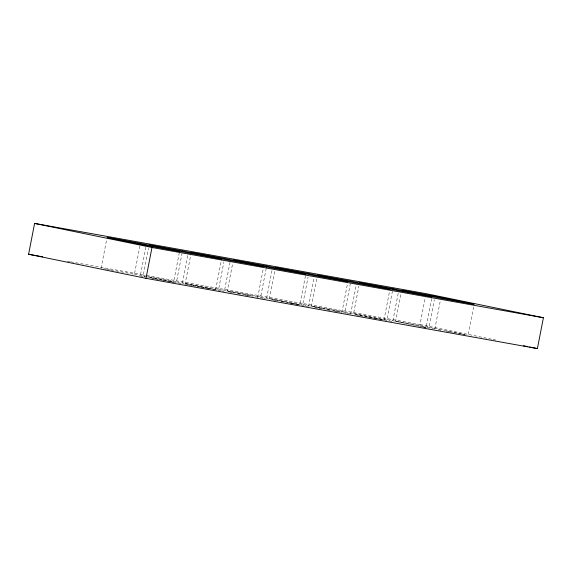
<?xml version="1.0" encoding="UTF-8"?>
<svg xmlns="http://www.w3.org/2000/svg" width="572" height="572" viewBox="0 0 572 572"><rect width="100%" height="100%" fill="white"/><g stroke="black" fill="none" stroke-linecap="round" stroke-linejoin="round"><path stroke-width="0.43" stroke-dasharray="2.86 2.15" d="M101.08 268.268L106.742 239.139M110.732 269.998L134.42 274.253L139.918 245.981M145.867 247.168L140.204 276.297L142.843 276.769M143.157 275.818L144.916 276.14L143.157 275.818L148.491 248.405M170.921 281.81L173.552 282.282L179.379 252.295M148.427 276.769L176.505 281.803L182.003 253.532M187.788 255.577L182.289 283.848L145.767 276.355M220.892 290.69L185.242 283.376L191.069 253.389M215.637 289.832L221.629 258.987M185.242 283.376L218.59 289.361L223.917 261.94M230.037 262.269L224.374 291.405L221.764 290.869M262.977 298.241L227.32 290.926L232.654 263.506M257.715 297.39L263.213 269.112M227.32 290.926L260.668 296.911L266.166 268.64M271.95 270.678L266.452 298.956L263.842 298.42M304.19 305.612L269.405 298.477L274.732 271.064M305.462 275.811L299.8 304.94L296.289 304.311M269.405 298.477L302.752 304.461L308.079 277.048M308.537 306.506L314.035 278.235M346.267 313.17L311.49 306.034L316.981 277.756M341.884 312.491L347.712 282.504M311.49 306.034L344.83 312.019L350.329 283.741M350.622 314.057L356.284 284.928M391.834 321.435L353.567 313.585L358.901 286.164M383.962 320.048L389.625 290.912M353.567 313.585L386.915 319.569L392.413 291.298M392.871 320.756L398.198 293.336M426.09 327.384L395.652 321.135L401.151 292.864M146.461 275.411L420.012 324.503L425.339 297.09M431.71 298.47L426.047 327.599L424.31 327.241M395.652 321.135L429 327.12L434.327 299.707M434.784 329.165L440.447 300.035M468.296 334.291L473.623 306.878M67.303 261.204L69.941 261.676M70.821 261.833L145.581 275.254M103.711 268.74L106.342 269.212M107.221 269.369L109.853 269.841M151.616 278.342L154.247 278.814M155.126 278.972L158.637 279.608M159.516 279.765L162.148 280.237M163.02 280.394L166.531 281.024M167.41 281.181L170.041 281.653M184.92 284.32L188.431 284.949M189.311 285.106L191.942 285.585M192.821 285.743L196.332 286.372M197.211 286.529L199.843 287.001M200.715 287.158L204.225 287.787M205.105 287.945L207.736 288.417M208.616 288.574L210.367 288.889M229.637 292.349L232.268 292.821M237.537 293.765L240.168 294.237M245.431 295.181L248.062 295.652M273.473 300.214L276.104 300.686M281.374 301.63L284.005 302.102M289.268 303.053L291.906 303.525M292.778 303.682L295.409 304.154M314.679 307.607L318.189 308.236M319.069 308.401L321.7 308.873M326.962 309.817L329.594 310.289M334.863 311.232L337.494 311.704M356.764 315.165L359.395 315.637M360.274 315.794L363.785 316.423M364.657 316.581L367.288 317.052M368.168 317.21L371.678 317.839M372.558 317.996L375.189 318.468M376.069 318.625L379.579 319.255M380.452 319.412L383.09 319.884M422.536 326.969L425.168 327.441M438.295 329.794L440.926 330.266M446.189 331.209L448.827 331.688M449.699 331.846L453.21 332.475M454.089 332.632L457.6 333.262M458.479 333.419L461.111 333.891M461.983 334.048L465.494 334.677M420.012 324.503L492.185 339.31M493.057 339.489L497.404 340.383M429 327.12L465.522 334.613M426.955 327.563L433.912 328.986M386.915 319.569L419.962 326.347M420.828 326.526L423.437 327.062M344.83 312.019L382.225 319.691M347.14 313.349L349.749 313.885M302.752 304.461L340.14 312.133M305.055 305.791L307.664 306.327M260.668 296.911L298.062 304.583M218.59 289.361L252.502 296.317M176.505 281.803L211.29 288.946M212.155 289.117L214.765 289.654M134.42 274.253L144.859 276.398M145.724 276.576L173.552 282.282"/><path stroke-width="0.86" d="M28.6 254.254L34.599 223.409L426.004 293.658L543.4 317.746L537.401 348.591L145.996 278.342L28.6 254.254L42.671 256.785M145.996 278.342L151.988 247.497L543.4 317.746M266.33 267.782L266.666 266.066L305.798 274.095L272.451 268.111L233.319 260.081L266.666 266.066M34.599 223.409L151.988 247.497M523.494 345.731L527.842 346.625M529.579 346.982L537.401 348.591M140.419 243.407L107.071 237.423L146.203 245.452L179.551 251.437L140.419 243.407M182.497 250.965L149.156 244.98L188.288 253.003L221.629 258.987L182.497 250.965M224.582 258.515L191.234 252.531L230.366 260.56L263.713 266.545L224.582 258.515M308.744 273.616L275.404 267.632L314.536 275.661L347.876 281.646L308.744 273.616M350.829 281.174L317.481 275.189L356.613 283.219L389.961 289.203L350.829 281.174M392.914 288.724L359.566 282.74L398.698 290.769L432.039 296.754L392.914 288.724M434.992 296.275L401.651 290.29L440.776 298.319L474.124 304.304L434.992 296.275"/></g></svg>
